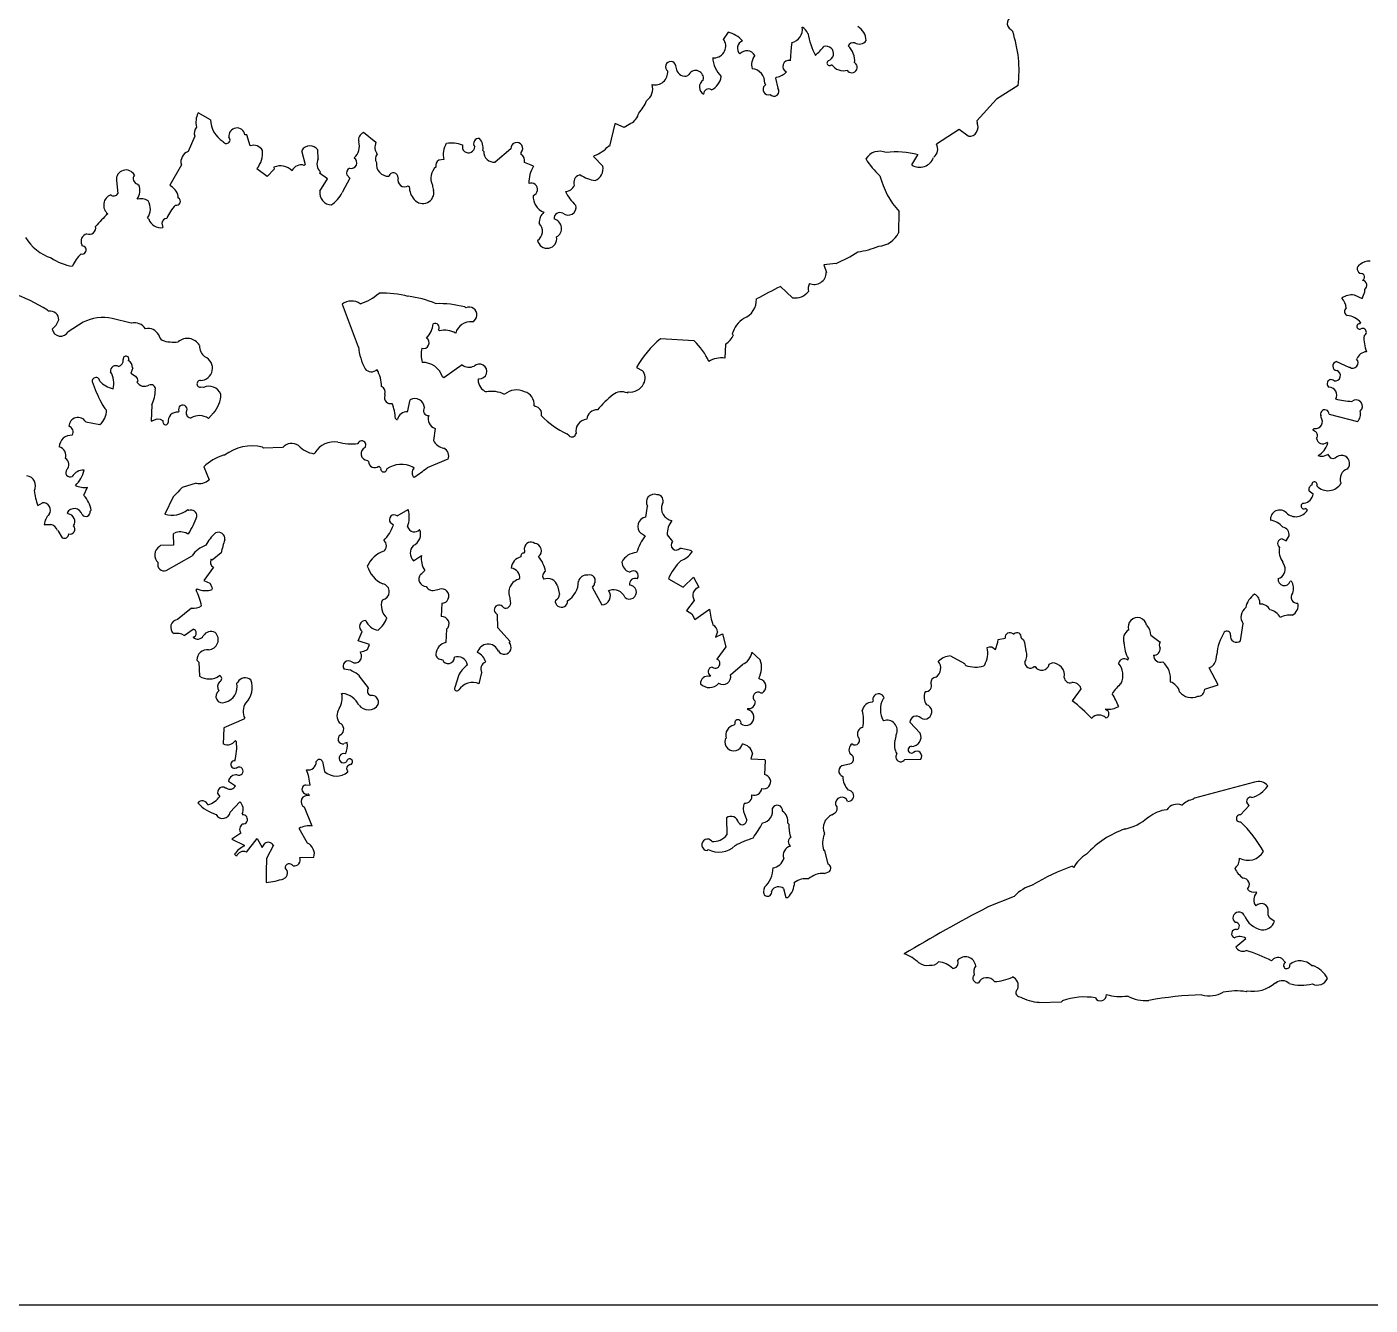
# Model space of a CAD drawing. Header units: millimetres. Extents: x -533 to 177, y -363 to 363.
# Drawn here: x -351.4 to -239.7, y -362.5 to -256.2 of the extents above; entities that cross this region are included whole.
import ezdxf

# ---------------------------------------------------------------- set-up
doc = ezdxf.new("R2010")
doc.units = ezdxf.units.MM

msp = doc.modelspace()

# ---------------------------------------------------------------- linework, layer by layer
at = {"color": 7, "linetype": 'Continuous', "lineweight": 25}
for p, q in [((-293.12, -256.67), (-293.52, -257.27)), ((-269.62, -256.45), (-269.54, -256.53)), ((-269.54, -256.53), (-269.45, -256.61)), ((-293.52, -257.27), (-293.43, -257.35)), ((-287.86, -257.91), (-287.89, -258.28)), ((-287.82, -257.53), (-287.86, -257.91)), ((-287.92, -258.66), (-287.95, -259.04)), ((-287.89, -258.28), (-287.92, -258.66)), ((-297.38, -259.79), (-297.47, -259.46)), ((-283.16, -259.91), (-283.16, -259.83)), ((-296.37, -260.19), (-296.45, -260.27)), ((-289.99, -261.02), (-290.07, -260.93)), ((-290.07, -261.1), (-289.99, -261.02)), ((-289.08, -260.41), (-289.17, -260.49)), ((-289.17, -260.49), (-288.98, -261.32)), ((-269, -261.11), (-270.8, -262.25)), ((-270.8, -262.25), (-272.43, -264.05)), ((-336.15, -263.95), (-337.17, -263.39)), ((-302.53, -264.28), (-302.98, -266.14)), ((-302.44, -264.28), (-302.53, -264.28)), ((-301.76, -264.6), (-302.44, -264.28)), ((-301.19, -264.25), (-301.76, -264.6)), ((-272.43, -264.05), (-272.42, -264.22)), ((-337.45, -265.32), (-338, -266.59)), ((-333.11, -265.2), (-333.27, -265.21)), ((-332.83, -266.11), (-333.11, -265.2)), ((-322.39, -265.83), (-323.41, -265.02)), ((-273.91, -264.76), (-275.8, -265.98)), ((-273.15, -265.32), (-273.91, -264.76)), ((-328.56, -266.5), (-328.27, -267.66)), ((-327.2, -267.21), (-327.22, -266.46)), ((-313.42, -266.59), (-313.5, -266.51)), ((-311.17, -266.36), (-312.47, -267.48)), ((-310.32, -266.84), (-310.32, -266.67)), ((-302.98, -266.14), (-303.06, -266.14)), ((-338.56, -267.69), (-339.52, -269.39)), ((-330.86, -267.9), (-330.85, -268.07)), ((-328.27, -267.66), (-328.35, -267.75)), ((-316.74, -267.26), (-317.16, -267.3)), ((-309.47, -267.72), (-310.05, -267.5)), ((-309.29, -267.81), (-309.47, -267.72)), ((-304.21, -266.92), (-304.29, -267.01)), ((-304.29, -267.01), (-303.52, -267.82)), ((-277.85, -267.71), (-277.33, -266.87)), ((-343.96, -269.01), (-343.84, -270.09)), ((-331.42, -268.67), (-332.28, -268.02)), ((-330.85, -268.07), (-331.42, -268.67)), ((-327.08, -268.38), (-327, -268.3)), ((-326.4, -268.87), (-327.08, -268.38)), ((-327.04, -269.89), (-326.4, -268.87)), ((-324.56, -268.82), (-325.2, -270)), ((-324.79, -268.56), (-324.56, -268.82)), ((-305.42, -268.54), (-305.5, -268.55)), ((-342.11, -269.38), (-342.19, -269.3)), ((-339.52, -269.39), (-339.43, -269.47)), ((-319.61, -269.52), (-319.69, -269.44)), ((-341.28, -272.2), (-341.36, -272.12)), ((-278.91, -271.59), (-278.95, -273.34)), ((-340.19, -272.54), (-340.09, -272.92)), ((-346.82, -274.36), (-346.82, -274.44)), ((-284.15, -275.91), (-285.15, -276.02)), ((-285.15, -276.02), (-284.94, -276.64)), ((-287.75, -278.77), (-288.75, -277.81)), ((-241.07, -278.52), (-240.42, -278.81)), ((-240.42, -278.81), (-240.2, -278.26)), ((-240.2, -278.26), (-240.19, -278.06)), ((-349.6, -279.87), (-349.68, -279.79)), ((-325.2, -279.29), (-323.85, -282.84)), ((-314.9, -279.59), (-314.99, -279.51)), ((-346.73, -280.79), (-347.96, -281.58)), ((-342.72, -280.85), (-344.31, -280.48)), ((-240.61, -280.91), (-240.53, -280.82)), ((-317.19, -281.41), (-317.11, -281.49)), ((-295.93, -282.33), (-298.74, -282.17)), ((-292.77, -281.75), (-292.68, -281.83)), ((-293.33, -282.6), (-293.38, -283.77)), ((-342.6, -284.57), (-342.77, -285.03)), ((-315.23, -284.33), (-316.75, -285.41)), ((-300.72, -284.56), (-300.25, -284.8)), ((-242.53, -284.06), (-241.51, -284.53)), ((-241.51, -284.53), (-241.43, -284.53)), ((-342.77, -285.03), (-342.36, -285.26)), ((-342.36, -285.26), (-342.23, -285.46)), ((-342.17, -285.68), (-342.25, -285.77)), ((-342.23, -285.46), (-342.17, -285.68)), ((-316.75, -285.41), (-316.84, -285.33)), ((-313.9, -285.58), (-313.82, -285.5)), ((-336.72, -286.21), (-336.97, -286.19)), ((-321.65, -286.8), (-321.64, -286.88)), ((-301.42, -286.58), (-301.5, -286.67)), ((-341.02, -287.66), (-341.07, -289)), ((-319.77, -288.25), (-319.54, -287.24)), ((-309.16, -287.8), (-309.25, -287.71)), ((-346.51, -289.06), (-345.33, -289.28)), ((-341.07, -289), (-340.57, -288.82)), ((-340.57, -288.82), (-340.31, -288.85)), ((-340.31, -288.85), (-340.07, -288.97)), ((-338.83, -288.27), (-338.75, -288.18)), ((-336.31, -288.79), (-335.9, -288.33)), ((-320.76, -288.78), (-320.67, -288.86)), ((-320.67, -288.86), (-320.59, -288.86)), ((-243.83, -288.69), (-243.83, -288.61)), ((-243.16, -288.42), (-240.81, -289.03)), ((-317.47, -289.61), (-317.61, -290.62)), ((-306.33, -290.22), (-306.51, -290.07)), ((-244.47, -289.71), (-244.39, -289.63)), ((-244.46, -289.8), (-244.47, -289.71)), ((-331.73, -291.25), (-331.81, -291.17)), ((-330.14, -291.21), (-331.73, -291.25)), ((-243.26, -290.85), (-243.35, -290.77)), ((-334.97, -291.84), (-335.06, -291.85)), ((-327.45, -291.64), (-327.53, -291.73)), ((-323, -292.35), (-323.09, -292.27)), ((-316.4, -292.17), (-318.14, -292.89)), ((-243.86, -291.94), (-244.07, -291.88)), ((-243.64, -291.95), (-243.86, -291.94)), ((-243.24, -291.77), (-243.64, -291.95)), ((-243.02, -292.08), (-243.24, -291.77)), ((-242.84, -292.13), (-243.02, -292.08)), ((-242.65, -292.09), (-242.84, -292.13)), ((-336.7, -292.81), (-336.26, -293.89)), ((-322.07, -292.83), (-322.15, -292.75)), ((-321.98, -292.91), (-322.07, -292.83)), ((-319.22, -292.92), (-319.31, -292.84)), ((-346.67, -295.17), (-346.36, -294.5)), ((-338.68, -294.73), (-338.86, -294.92)), ((-338.5, -294.53), (-338.68, -294.73)), ((-337.33, -294.17), (-338.5, -294.53)), ((-350.5, -296.03), (-350.1, -295.8)), ((-339.23, -295.31), (-339.94, -296.75)), ((-338.86, -294.92), (-339.23, -295.31)), ((-244.49, -295.07), (-244.81, -294.83)), ((-347.97, -296.71), (-348.05, -296.63)), ((-346.14, -296.5), (-346.05, -296.41)), ((-338.03, -296.36), (-337.94, -296.44)), ((-320.62, -296.89), (-319.71, -296.36)), ((-299.96, -296.99), (-299.82, -296.07)), ((-245.04, -296.33), (-245.12, -296.25)), ((-244.95, -296.42), (-245.04, -296.33)), ((-349.95, -297.6), (-349.42, -297.59)), ((-348.84, -298.1), (-348.46, -298.7)), ((-320.93, -297.65), (-321.17, -297.45)), ((-339.15, -298.31), (-339.23, -298.4)), ((-339.23, -298.4), (-339.2, -299.32)), ((-337.97, -298.37), (-338.06, -298.37)), ((-300.02, -298.56), (-300.34, -298.36)), ((-298.17, -298.45), (-297.73, -299.02)), ((-247.05, -298.8), (-246.72, -298.97)), ((-246.72, -298.97), (-246.48, -298.55)), ((-340.29, -299.35), (-340.37, -299.43)), ((-339.2, -299.32), (-340.29, -299.35)), ((-339.81, -301.43), (-337.67, -300.2)), ((-335.25, -299.96), (-335.99, -300.57)), ((-319.26, -300.61), (-318.61, -300.18)), ((-310.06, -299.97), (-310.02, -299.86)), ((-310.02, -299.86), (-310.04, -299.53)), ((-296.12, -299.82), (-296.12, -299.9)), ((-335.89, -301.15), (-336.7, -302.26)), ((-335.99, -300.57), (-336.08, -300.49)), ((-246.87, -301.04), (-247.01, -300.74)), ((-336.7, -302.26), (-336.2, -302.48)), ((-336.2, -302.48), (-336.05, -302.72)), ((-304.24, -302.55), (-304.24, -302.63)), ((-301.26, -301.55), (-301.34, -301.55)), ((-298.07, -302.13), (-296.85, -302.81)), ((-296.85, -302.81), (-295.98, -301.99)), ((-295.98, -301.99), (-295.54, -302.81)), ((-246.3, -302.31), (-246.38, -302.31)), ((-337.26, -302.95), (-337.34, -303.03)), ((-336.05, -302.72), (-336.01, -302.99)), ((-317.39, -303.03), (-317.11, -302.98)), ((-307.29, -302.69), (-307.14, -303.41)), ((-304.24, -302.63), (-304.4, -302.8)), ((-304.4, -302.8), (-303.61, -304.29)), ((-303.06, -303.1), (-302.97, -303.1)), ((-337.72, -304.55), (-338.87, -305.5)), ((-316.91, -304.15), (-316.96, -305.24)), ((-311.21, -303.99), (-311.23, -303.74)), ((-295.93, -303.91), (-296.57, -304.76)), ((-296.57, -304.76), (-296.12, -305.03)), ((-295.88, -305.5), (-294.65, -304.63)), ((-312.28, -305.11), (-312.37, -305.03)), ((-312.25, -306.19), (-312.28, -305.11)), ((-296.12, -305.03), (-295.88, -305.5)), ((-250.51, -307.27), (-250.3, -305.84)), ((-338.33, -306.82), (-337.59, -306.3)), ((-323.85, -307.26), (-323.54, -306.5)), ((-316.52, -306.31), (-316.57, -307.4)), ((-311.22, -307.34), (-312.25, -306.19)), ((-294, -306.52), (-294.17, -306.96)), ((-294.17, -306.96), (-293.59, -306.69)), ((-293.59, -306.69), (-293.31, -307.77)), ((-269.43, -306.7), (-269.34, -306.7)), ((-268.75, -307.02), (-268.57, -307.18)), ((-257.97, -306.81), (-257.2, -307.37)), ((-322.92, -307.57), (-323.85, -307.26)), ((-323.66, -308.18), (-323.4, -308.14)), ((-323.4, -308.14), (-323.09, -308)), ((-323.09, -308), (-322.92, -307.57)), ((-311.3, -307.42), (-311.22, -307.34)), ((-293.31, -307.77), (-294.04, -308.79)), ((-271.57, -307.84), (-271.39, -307.76)), ((-271.39, -307.76), (-271.2, -307.76)), ((-271.2, -307.76), (-270.9, -307.99)), ((-270.9, -307.99), (-270.7, -307.37)), ((-270.7, -307.37), (-270.67, -307.15)), ((-270.67, -307.15), (-270.08, -307.05)), ((-268.57, -307.18), (-268.49, -307.41)), ((-268.49, -307.41), (-268.37, -308.1)), ((-337.27, -308.88), (-337.1, -309.05)), ((-337.1, -309.05), (-337.06, -310.21)), ((-323.65, -308.26), (-323.66, -308.18)), ((-292.91, -310.1), (-291.93, -309.24)), ((-291.13, -308.21), (-290.44, -308.86)), ((-274.64, -308.51), (-273.46, -309.15)), ((-273.46, -309.15), (-273.37, -309.32)), ((-271.86, -309.36), (-271.78, -309.27)), ((-266.43, -309.21), (-266.18, -309.11)), ((-259.92, -308.87), (-259.84, -308.78)), ((-252.55, -308.81), (-252.49, -308.41)), ((-322.99, -311.17), (-323.77, -310.19)), ((-315.51, -310.18), (-315.83, -311.15)), ((-313.8, -310.84), (-313.57, -309.91)), ((-294.59, -310.14), (-294.67, -310.23)), ((-290.57, -310.37), (-290.48, -310.45)), ((-267.68, -309.41), (-267.6, -309.41)), ((-252.37, -310.92), (-253.13, -309.52)), ((-333.95, -310.8), (-333.87, -310.71)), ((-263.78, -311.23), (-264.51, -312.25)), ((-253.5, -311.28), (-252.37, -310.92)), ((-325.23, -311.65), (-325.15, -311.65)), ((-290.28, -311.62), (-290.36, -311.62)), ((-281.15, -312.37), (-281.06, -312.28)), ((-280.15, -312.01), (-280.23, -312.09)), ((-333.29, -313.71), (-333.37, -313.79)), ((-291.5, -312.9), (-291.5, -312.99)), ((-261.73, -313.01), (-261.73, -312.93)), ((-335.02, -314.51), (-335.07, -315.85)), ((-333.37, -313.79), (-335.02, -314.51)), ((-292.55, -314.19), (-292.63, -314.27)), ((-277.15, -314.94), (-278.01, -314.04)), ((-334.08, -315.57), (-333.99, -315.65)), ((-324.79, -315.73), (-325.04, -315.82)), ((-293.27, -315.38), (-293.35, -315.46)), ((-291.09, -316.61), (-291.22, -317.08)), ((-291.22, -317.08), (-290.05, -317.13)), ((-334.01, -317.83), (-333.93, -317.82)), ((-326.84, -317.3), (-326.65, -318.13)), ((-290.04, -317.21), (-290.1, -318.38)), ((-290.05, -317.13), (-290.04, -317.21)), ((-283.51, -317.62), (-283.16, -317.52)), ((-278.42, -317.15), (-277.09, -317.11)), ((-334.65, -318.93), (-334.06, -319.33)), ((-328.24, -319.25), (-327.86, -319.26)), ((-249.35, -319.03), (-254.34, -320.34)), ((-334.8, -319.52), (-334.89, -319.52)), ((-327.93, -320.08), (-328.02, -320)), ((-327.93, -320.17), (-327.93, -320.08)), ((-254.34, -320.34), (-254.42, -320.42)), ((-334.5, -321.52), (-333.69, -320.66)), ((-327.69, -322.67), (-328.32, -321.1)), ((-250.53, -321.74), (-249.8, -320.97)), ((-249.8, -320.97), (-250, -320.71)), ((-333.49, -321.66), (-333.49, -321.74)), ((-293.26, -321.98), (-293.22, -323.4)), ((-291.76, -321.69), (-291.56, -322.17)), ((-288.15, -322.43), (-288.06, -322.51)), ((-284.49, -321.74), (-284.28, -321.61)), ((-258.14, -321.95), (-258.22, -321.95)), ((-333.62, -323.25), (-334.35, -323.77)), ((-334.35, -323.77), (-333.34, -324.25)), ((-333.15, -324.83), (-332.26, -323.71)), ((-332.26, -323.71), (-331.83, -324.46)), ((-328.07, -324.1), (-328.78, -322.87)), ((-287.95, -323.51), (-287.86, -323.59)), ((-285.11, -323.35), (-285.11, -323.27)), ((-333.34, -324.25), (-333.34, -324.33)), ((-331.83, -324.46), (-331.62, -324.11)), ((-330.91, -324.26), (-331.47, -325.37)), ((-294.86, -324.7), (-294.78, -324.62)), ((-285.07, -324.69), (-285.16, -324.69)), ((-284.79, -325.85), (-285.07, -324.69)), ((-334.15, -325.02), (-334.07, -325.1)), ((-334.07, -325.1), (-333.98, -325.18)), ((-331.47, -325.37), (-331.52, -326.45)), ((-328.71, -325.29), (-327.54, -325.26)), ((-264.38, -326.13), (-264.5, -326.02)), ((-331.52, -326.45), (-331.5, -327.37)), ((-285.11, -326.61), (-284.69, -326.45)), ((-290.09, -327.75), (-290.17, -328.07)), ((-288.5, -327.87), (-288.31, -328.62)), ((-249.19, -328.22), (-249.19, -328.14)), ((-288.31, -328.62), (-288.23, -328.62)), ((-288.23, -328.62), (-288.15, -328.62)), ((-269.33, -328.52), (-271.57, -329.42)), ((-248.22, -330.05), (-248.22, -329.79)), ((-248.12, -330.3), (-248.22, -330.05)), ((-247.7, -330.61), (-248.12, -330.3)), ((-250.91, -332.7), (-250.09, -332.01)), ((-246.77, -334.01), (-247.09, -333.67)), ((-244.51, -334.29), (-244.59, -334.29)), ((-247.65, -335.71), (-247.56, -335.71)), ((-250.05, -336.44), (-249.97, -336.36)), ((-267.25, -337.33), (-265.41, -337.28)), ((-265.41, -337.28), (-265.33, -337.19)), ((-183.25, -362.5), (-527.75, -362.5))]:
    msp.add_line(p, q, dxfattribs=at)
for centre, radius, start, end in [((-269.32, -255.94), 0.591, 97.8142, 239.3114), ((-293.67, -258.93), 2.33, 41.4208, 76.2257), ((-288.05, -256.43), 1.12, 281.5282, 9.0901), ((-287.54, -257.23), 1.15, 23.6376, 58.4641), ((-280.18, -255.6), 6.41, 190.4845, 207.8812), ((-282.95, -257.37), 1.31, 0.3398, 62.2714), ((-279.29, -259.88), 10.36, 353.1839, 18.4097), ((-294.28, -257.83), 0.972, 262.9079, 29.7799), ((-291.66, -258.01), 0.675, 112.8084, 224.3174), ((-299.38, -244.62), 19.45, 314.0562, 317.053), ((-284.96, -258.45), 0.609, 287.4404, 107.5776), ((-282.68, -258.06), 0.517, 79.997, 152.2727), ((-284.33, -259.08), 1.74, 355.3457, 46.6569), ((-282.21, -256.98), 0.683, 236.5172, 326.2346), ((-292.13, -258.71), 2.26, 182.0143, 226.7767), ((-291.56, -258.97), 0.762, 27.8746, 140.0574), ((-289.91, -259.38), 1.25, 141.9951, 195.1404), ((-288.08, -259.51), 0.49, 74.2051, 248.9489), ((-284.68, -259.23), 0.215, 114.383, 322.4595), ((-299.19, -259.99), 1.06, 256.491, 4.8173), ((-297.89, -259.54), 0.43, 10.1664, 236.9677), ((-296.73, -259.66), 0.671, 190.7391, 294.581), ((-295.81, -260.5), 0.643, 346.3295, 150.3964), ((-291.22, -260.85), 1.15, 355.978, 84.4609), ((-289.33, -258.95), 1.48, 279.6843, 316.5692), ((-283.53, -258.69), 1.19, 214.1318, 287.8814), ((-282.83, -259.6), 0.448, 223.2564, 57.4954), ((-300.57, -261.39), 1.19, 304.14, 17.8741), ((-294.82, -261.23), 0.679, 122.0697, 241.0553), ((-295.21, -260.1), 1.55, 297.7936, 350.1882), ((-289.78, -261.43), 0.437, 130.9209, 290.3123), ((-302.39, -261.52), 2.63, 314.6293, 341.1117), ((-294.74, -261.8), 0.411, 52.7401, 183.5094), ((-289.3, -261.58), 0.418, 218.5872, 38.2774), ((-335.48, -264.18), 1.87, 154.9962, 191.8642), ((-301.79, -263.12), 1.28, 298.1344, 347.6716), ((-336.62, -265.09), 0.862, 142.4751, 195.5956), ((-333.92, -263.86), 2.23, 182.2182, 238.1258), ((-273.09, -264.57), 0.756, 265.9273, 27.8069), ((-334.82, -265.62), 0.306, 205.7976, 44.7072), ((-333.94, -265.31), 0.674, 8.9741, 188.3952), ((-323.21, -265.61), 0.623, 108.8347, 196.1736), ((-313.84, -265.93), 0.425, 81.3563, 217.7539), ((-314.64, -266.29), 1.16, 349.0229, 42.1689), ((-337.69, -267.44), 0.904, 110.1859, 196.3386), ((-332.56, -266.92), 0.849, 29.1348, 108.7511), ((-333.86, -266.71), 2.05, 320.4199, 5.8324), ((-327.87, -266.95), 0.819, 36.7841, 146.3385), ((-325.08, -266.15), 1.32, 312.206, 16.215), ((-321.39, -266.22), 1.08, 158.4365, 214.2182), ((-321.92, -267.2), 0.518, 133.8463, 215.0158), ((-314.85, -266.88), 1.94, 150.3817, 191.4978), ((-316.12, -268.67), 2.78, 70.4031, 98.4696), ((-314.69, -266.19), 0.514, 163.9707, 0.2249), ((-312.56, -266.62), 0.863, 177.6664, 275.4545), ((-310.67, -266.33), 0.492, 315.8578, 183.6622), ((-310.62, -267.35), 0.595, 345.2427, 58.9845), ((-305.3, -264.09), 3.04, 291.0553, 317.5349), ((-280.51, -267.95), 1.38, 66.8102, 146.6536), ((-279.11, -273.38), 6.76, 74.6789, 97.2451), ((-276.52, -266.4), 0.836, 306.7492, 30.385), ((-330.31, -269.11), 1.33, 43.6411, 114.424), ((-328.63, -268.47), 0.768, 69.1751, 159.1851), ((-326.32, -267.61), 0.966, 155.6144, 224.9994), ((-324.44, -267.53), 0.471, 252.2485, 57.7341), ((-321.36, -267.65), 0.993, 171.2362, 273.0937), ((-316.56, -268.81), 1.26, 131.3205, 206.7484), ((-316.91, -267.74), 0.503, 120.3294, 194.8376), ((-307.11, -269.16), 2.56, 148.3327, 182.0122), ((-304.6, -268), 1.1, 294.1669, 9.4675), ((-276.51, -264.17), 5.97, 210.3398, 228.0943), ((-277.19, -266.67), 1.23, 237.7641, 340.6581), ((-343.17, -268.92), 0.794, 27.6388, 186.5317), ((-342.08, -268.83), 0.477, 143.6937, 256.2992), ((-324.39, -268.38), 0.443, 116.5644, 204.5496), ((-320.93, -268.75), 0.387, 353.447, 164.6158), ((-320, -268.95), 0.572, 163.4504, 302.3489), ((-305.28, -269.17), 0.661, 110.0017, 199.996), ((-303.54, -265.4), 3.66, 239.1376, 260.3788), ((-273.85, -266.97), 6.84, 193.8985, 222.3531), ((-344.09, -271.05), 0.924, 111.6382, 230.276), ((-344.18, -269.88), 0.399, 231.9516, 327.4285), ((-343.14, -269.85), 1.14, 322.204, 24.6569), ((-340.01, -270.52), 1.2, 2.7608, 60.8707), ((-326.06, -270.04), 0.995, 171.3004, 268.1378), ((-327.61, -268.81), 2.69, 304.3951, 333.7055), ((-318.02, -269.51), 1.59, 180.0656, 222.153), ((-318.49, -270), 0.918, 219.059, 11.306), ((-316.77, -269.4), 0.916, 178.954, 207.6868), ((-309.48, -269.74), 0.529, 289.8634, 110.1297), ((-306.64, -269.12), 0.794, 270.5567, 339.9419), ((-303.21, -268.23), 3.82, 206.2448, 227.9522), ((-341.96, -271.78), 1.26, 59.4596, 103.0507), ((-342.43, -271.37), 1.3, 325.1032, 31.2872), ((-336.3, -273.64), 3.78, 136.8007, 156.9335), ((-338.96, -270.74), 0.319, 252.7534, 63.9707), ((-307.96, -270.37), 1.35, 174.5236, 249.5294), ((-306.41, -271.22), 0.663, 228.7802, 13.5677), ((-310.01, -306.12), 48.81, 135.2538, 136.9753), ((-340.28, -271.89), 1.04, 197.0712, 280.5796), ((-339.73, -272.62), 0.464, 94.9531, 170.1229), ((-307.5, -272.58), 1.33, 134.7322, 179.5027), ((-307.08, -272.17), 0.502, 63.2662, 183.8153), ((-307.78, -272.99), 0.818, 300.1534, 75.6497), ((-346.25, -274.05), 0.647, 105.7666, 208.4609), ((-346.2, -272.95), 0.525, 244.251, 14.6232), ((-309.47, -273.23), 0.926, 304.2861, 45.4115), ((-280.75, -272.48), 2, 274.6558, 334.5155), ((-348.12, -271.65), 3.99, 211.5117, 251.5482), ((-346.81, -274.78), 0.34, 256.7458, 92.1307), ((-308.16, -273.83), 0.804, 191.37, 9.6912), ((-283.54, -266.93), 8.1, 278.5571, 291.3478), ((-346.83, -271.57), 4.63, 236.4537, 260.2708), ((-345.37, -276.95), 2.38, 129.4336, 159.9443), ((-289.89, -262.98), 14.15, 293.9612, 302.2929), ((-239.72, -277.18), 1.48, 91.1452, 125.3831), ((-285.96, -276.63), 1.01, 246.6866, 359.2885), ((-240.43, -276.34), 0.39, 111.93, 263.8686), ((-240.52, -277.03), 0.312, 298.1208, 81.2666), ((-270.65, -315.24), 41.57, 115.7973, 118.9168), ((-285.37, -277.99), 1.08, 156.2491, 192.6129), ((-240.44, -277.72), 0.419, 307.295, 80.8861), ((-357.42, -292.08), 14.52, 57.8411, 70.847), ((-324.42, -280.27), 1.25, 54.6862, 128.4349), ((-325, -275.09), 4.36, 287.4297, 311.2113), ((-321.83, -286.85), 8.49, 75.4244, 91.9896), ((-320.49, -286.16), 7.57, 66.1155, 83.9982), ((-292.39, -278.94), 1.63, 291.0926, 3.2678), ((-287.57, -277.31), 1.46, 262.9104, 321.3257), ((-241.28, -279.85), 1.34, 81.0008, 127.197), ((-243.07, -279.69), 1.34, 3.6984, 43.0232), ((-349.47, -280.58), 0.725, 358.7206, 100.4226), ((-317.13, -287.73), 8.49, 75.4241, 91.9892), ((-314.63, -280.17), 0.637, 294.6367, 114.8795), ((-241.5, -279.89), 0.374, 129.2275, 245.8573), ((-241.74, -281.76), 1.53, 37.7476, 86.6224), ((-350.56, -279.85), 1.97, 309.654, 337.712), ((-348.59, -281.21), 0.729, 191.9849, 329.899), ((-345.06, -284.14), 3.74, 78.4465, 116.4866), ((-342.49, -282.01), 1.18, 35.6744, 101.0489), ((-341.33, -282.31), 1.01, 28.7447, 101.4902), ((-319.57, -280.73), 1.95, 315.4112, 354.5832), ((-317.46, -281.21), 0.333, 322.6734, 120.0551), ((-314.51, -282.03), 1.29, 83.651, 165.2831), ((-290.56, -282.41), 2.31, 122.5554, 163.2439), ((-240.63, -281.13), 0.225, 84.4358, 301.3124), ((-240.38, -281.61), 0.318, 294.5893, 114.9295), ((-339.66, -281.66), 0.801, 191.3556, 230.786), ((-339.22, -279.54), 2.9, 251.0038, 277.8693), ((-338.06, -283.29), 1.16, 30.5287, 131.026), ((-318.43, -282.5), 0.471, 252.2431, 57.739), ((-316.72, -283.39), 1.94, 60.3838, 101.5005), ((-292.92, -289.01), 8.99, 130.3628, 150.2518), ((-299.76, -286.33), 5.54, 24.2743, 46.2289), ((-294.04, -281.34), 1.45, 299.5549, 340.3032), ((-237.48, -282.16), 2.78, 174.6505, 202.7252), ((-343.16, -283.83), 0.231, 327.4096, 193.0922), ((-335.86, -282.73), 1.2, 178.9267, 231.9859), ((-318.46, -282.21), 5.42, 186.6922, 206.9413), ((-316.55, -283.48), 2.09, 165.304, 197.8173), ((-239.98, -284.17), 0.939, 93.6508, 159.4531), ((-344.03, -284.82), 0.418, 54.6958, 191.1365), ((-343.95, -283.93), 0.57, 286.9277, 5.1204), ((-343.33, -284.58), 0.721, 0.3812, 59.9467), ((-336.99, -284.61), 1.02, 270.6995, 67.2099), ((-322.76, -284.19), 0.712, 221.7912, 311.8013), ((-318.54, -285.92), 1.8, 19.1558, 90.2284), ((-314.64, -283.5), 1.02, 234.6828, 294.1657), ((-313.79, -284.88), 0.62, 267.117, 133.8598), ((-293.65, -285.77), 2.02, 82.4658, 121.8938), ((-242.48, -284.43), 0.378, 97.9006, 265.2239), ((-241.2, -284.15), 0.449, 238.4986, 42.2531), ((-345.66, -285.7), 0.315, 2.2492, 182.6882), ((-335.58, -282.24), 10.95, 198.4738, 208.3), ((-343.72, -284.15), 2.23, 223.3538, 256.5556), ((-345.94, -285.84), 1.77, 343.8501, 32.0996), ((-341.62, -285.36), 0.753, 213.1626, 298.3373), ((-336.98, -285.91), 0.281, 90.3392, 273.0996), ((-324.89, -286.17), 2.97, 0.5862, 29.0185), ((-312.83, -285.57), 1.07, 181.0048, 249.5005), ((-300.92, -285.42), 0.914, 327.8744, 42.8245), ((-242.98, -285.9), 0.345, 45.6546, 238.8762), ((-242.65, -285.22), 0.437, 258.2044, 71.5151), ((-341.08, -286.34), 0.362, 350.1688, 119.4988), ((-343.74, -286.35), 3.02, 334.2027, 359.0538), ((-336.27, -287.2), 1.09, 24.1858, 114.1732), ((-337.51, -286.79), 2.23, 316.1765, 0.9062), ((-322.11, -286.6), 0.505, 337.1184, 67.1171), ((-321.17, -287.05), 0.503, 160.6331, 284.8566), ((-312.77, -288.94), 2.41, 63.6588, 100.5345), ((-310.7, -287.95), 1.54, 64.1569, 130.3883), ((-310.31, -287.6), 1.07, 353.6042, 74.9832), ((-296.31, -294.59), 10.06, 129.3703, 139.595), ((-301.97, -287.75), 1.18, 66.4567, 127.8097), ((-301.26, -285.33), 1.26, 263.0762, 333.0008), ((-243.15, -286.83), 0.633, 328.8974, 90.2142), ((-343.7, -286.87), 1.63, 200.244, 228.6319), ((-338.44, -288.03), 0.353, 320.3203, 206.5389), ((-324.92, -289.08), 4.17, 4.0544, 21.6868), ((-319.15, -287.93), 0.795, 3.8264, 119.809), ((-318.03, -288.13), 0.411, 142.737, 273.5138), ((-309.21, -288.39), 0.594, 345.6906, 84.8193), ((-241.06, -281.71), 5.66, 254.0341, 267.8418), ((-240.92, -287.78), 0.535, 310.4013, 130.0439), ((-347.15, -289.47), 0.763, 31.6884, 177.9177), ((-346.28, -288.12), 1.5, 309.2238, 0.7714), ((-339.87, -289.08), 0.227, 152.6366, 346.8753), ((-338.92, -289), 0.735, 83.0649, 190.0571), ((-337.74, -288.31), 0.43, 171.9583, 270.7667), ((-337.06, -289.88), 1.33, 55.7201, 120.6714), ((-319.85, -288.99), 0.747, 83.4604, 169.6475), ((-317.2, -288.81), 0.846, 161.3388, 251.3302), ((-303.6, -283.77), 6.94, 223.4194, 245.2299), ((-304.78, -289.84), 0.995, 94.9851, 191.8211), ((-304.02, -288.92), 0.85, 86.5407, 175.1578), ((-244.31, -289.04), 0.593, 262.2889, 35.8901), ((-243.52, -288.42), 0.357, 0.3326, 210.8564), ((-241.39, -288.42), 0.848, 313.8909, 15.8283), ((-347.7, -291.19), 1.01, 86.7899, 176.8036), ((-348.06, -289.91), 0.499, 327.3039, 72.689), ((-306.09, -289.97), 0.345, 225.9819, 347.524), ((-244.53, -290.21), 0.416, 323.0869, 81.1525), ((-348.94, -291.89), 0.793, 343.1229, 73.1304), ((-332.7, -294.77), 3.7, 76.1491, 127.8456), ((-329.4, -291.8), 0.943, 53.0403, 141.3967), ((-327.06, -289.23), 2.54, 225.6484, 259.2285), ((-325.86, -292.58), 1.85, 80.537, 149.5822), ((-324.41, -286.62), 4.28, 254.5374, 277.1627), ((-323.56, -290.99), 0.341, 322.8462, 160.7811), ((-323.06, -291.71), 0.565, 113.5518, 267.0653), ((-316.48, -290.01), 1.28, 208.2561, 257.5441), ((-317.03, -291.9), 0.692, 336.5337, 66.5528), ((-243.69, -290.38), 0.516, 188.9585, 310.5584), ((-245.04, -290.28), 1.87, 301.3064, 342.2059), ((-348.53, -292.63), 0.618, 318.3914, 55.1203), ((-333.82, -295.84), 4.18, 107.1822, 133.5625), ((-322.49, -292.36), 0.512, 179.2292, 310.7642), ((-242.13, -292.53), 0.68, 318.8178, 139.2855), ((-351.53, -294.39), 0.85, 332.1147, 81.0429), ((-347.8, -293.28), 0.367, 138.4034, 295.7858), ((-346.69, -294.19), 1.11, 87.7731, 148.4768), ((-349.23, -292.46), 2.66, 314.6381, 346.5529), ((-321.74, -292.98), 0.257, 163.9889, 0.2129), ((-320.27, -294.79), 2.18, 63.7776, 123.7508), ((-318.88, -293.29), 0.503, 133.1824, 229.9371), ((-330.79, -276.75), 20.51, 304.4088, 308.1021), ((-241.38, -293.81), 0.864, 105.7743, 204.2176), ((-346.65, -292.91), 1.61, 243.6654, 280.5308), ((-337.08, -292.95), 1.25, 257.9896, 311.1174), ((-244.45, -294.68), 0.39, 111.924, 203.1091), ((-244.37, -294.28), 0.225, 331.7957, 188.6934), ((-243.25, -293.54), 1.25, 222.8195, 329.8315), ((-344.62, -294.03), 6.21, 186.9591, 198.7826), ((-350.03, -296.39), 0.594, 322.2654, 97.2727), ((-348.51, -296.87), 2.5, 10.5248, 42.6332), ((-299.25, -295.74), 0.657, 68.1578, 210.4098), ((-299.01, -295.63), 0.502, 331.5747, 89.6456), ((-297.63, -296.26), 1.02, 157.3344, 261.5841), ((-245.26, -296.07), 0.231, 80.0478, 305.6907), ((-245.37, -294.96), 0.887, 279.6836, 353.4314), ((-348.48, -297.77), 1.48, 136.5703, 173.4256), ((-347.46, -296.95), 0.674, 14.5685, 151.8296), ((-348.05, -297.35), 0.638, 325.8505, 82.5079), ((-346.51, -296.55), 0.379, 217.9017, 7.9007), ((-339.35, -294.74), 2.09, 253.6145, 309.2387), ((-342.72, -295.12), 5.75, 325.6207, 341.7067), ((-337.75, -296.89), 0.489, 355.961, 113.4197), ((-320.87, -297.2), 0.398, 51.7311, 219.431), ((-321.73, -297.01), 2.12, 338.5358, 17.8541), ((-299.84, -297.76), 0.78, 99.2572, 229.4811), ((-247.26, -297.17), 0.771, 43.9375, 186.4408), ((-245.92, -295.81), 1.14, 226.0572, 327.9475), ((-349.58, -298.36), 0.78, 18.8075, 78.178), ((-347.82, -297.99), 0.409, 254.811, 44.3048), ((-323.93, -296.66), 3.15, 314.0376, 341.6998), ((-319.19, -297.62), 0.591, 196.5831, 318.4643), ((-319.7, -298.41), 1.03, 292.935, 22.9285), ((-296.48, -298.35), 1.69, 140.2918, 183.5198), ((-248.23, -298.83), 1.59, 39.942, 82.6688), ((-247.13, -298.46), 0.657, 351.8117, 79.1996), ((-348.28, -298.39), 0.357, 240.6333, 0.5209), ((-338.65, -299.43), 1.22, 60.593, 113.7282), ((-333.56, -300.84), 3.33, 130.4436, 153.0681), ((-335.47, -298.78), 0.533, 350.2419, 117.1314), ((-322.53, -302.91), 13.06, 161.9654, 166.9536), ((-322.08, -299.38), 0.569, 308.2989, 52.909), ((-309.51, -299.6), 0.535, 52.8983, 172.4173), ((-309.26, -299.79), 0.624, 309.456, 83.2855), ((-296, -301.46), 4.96, 144.1227, 162.1533), ((-297.43, -299.31), 0.414, 136.776, 316.3487), ((-247.05, -299.19), 0.389, 90.1091, 230.2832), ((-339.92, -300.15), 0.849, 121.877, 226.9924), ((-335.8, -301.48), 2.27, 108.662, 145.5328), ((-320.98, -302.04), 2.34, 108.6042, 155.0053), ((-318.63, -299.97), 0.906, 137.8012, 225.3187), ((-316.8, -300.42), 1.82, 172.315, 213.4283), ((-310.11, -301.3), 1.03, 102.228, 176.3415), ((-310.08, -300.23), 0.257, 86.7423, 194.0979), ((-310.97, -302.01), 2.73, 11.1255, 39.5847), ((-300.68, -301.36), 1.42, 91.5634, 153.4833), ((-297.33, -302.91), 3.32, 68.5644, 86.4831), ((-297.84, -298.6), 2.16, 292.3284, 322.8464), ((-245.7, -299.78), 1.62, 169.6706, 216.0718), ((-340, -300.93), 0.526, 162.5636, 290.5554), ((-335.69, -300.74), 0.458, 146.731, 244.4636), ((-320.86, -300.39), 2.34, 196.5898, 246.1453), ((-320.19, -299.73), 2.52, 307.2729, 317.9024), ((-311.24, -302.03), 0.804, 352.5797, 82.5925), ((-301.01, -300.67), 0.939, 183.6591, 249.4511), ((-301, -301.87), 0.418, 324.6912, 128.4357), ((-294.11, -303.7), 4.26, 133.1425, 158.306), ((-247.58, -301.34), 0.771, 284.1002, 22.4737), ((-321.96, -303.19), 0.683, 279.2904, 76.679), ((-318.2, -302.14), 0.617, 139.4001, 269.6125), ((-310.19, -303.25), 1.15, 102.4655, 205.1426), ((-308.09, -301.88), 0.444, 116.6144, 218.4248), ((-308.12, -302.98), 0.882, 19.6139, 110.6366), ((-307.37, -302.37), 1.81, 299.8966, 1.438), ((-304.86, -302.53), 0.725, 82.6907, 164.0673), ((-304.63, -302.26), 0.477, 323.6902, 106.8121), ((-300.83, -302.57), 0.489, 69.7035, 187.1619), ((-246.88, -302.17), 0.518, 170.6984, 344.3473), ((-247.19, -302.91), 1.08, 338.429, 34.2171), ((-342.91, -305.68), 6.17, 12.3907, 25.4375), ((-336.57, -301.43), 1.67, 245.5874, 289.9058), ((-317.64, -302.44), 0.644, 209.9726, 293.3792), ((-316.92, -303.55), 0.598, 270.8748, 108.5091), ((-307.63, -303.43), 0.49, 289.7858, 2.3383), ((-303.62, -303.56), 0.726, 270.668, 39.3213), ((-302.61, -304.01), 0.979, 21.5488, 111.5409), ((-301.32, -303.22), 0.581, 228.2786, 89.6067), ((-295.32, -303.51), 0.728, 107.3928, 213.6516), ((-248.34, -304.85), 1.78, 125.0567, 168.6757), ((-249.72, -304.11), 0.804, 352.6009, 63.6459), ((-245.83, -303.65), 0.493, 136.5603, 279.6893), ((-337.54, -303.41), 1.15, 261.0719, 304.6632), ((-320.61, -304.35), 1.33, 158.6968, 229.4831), ((-312.15, -304.69), 0.399, 26.9091, 237.4104), ((-311.61, -304.13), 0.424, 244.1489, 18.3862), ((-306.97, -303.98), 0.507, 169.6796, 3.9127), ((-289.02, -304.11), 5.66, 185.2714, 199.0886), ((-249.54, -305.28), 0.945, 124.9027, 216.9784), ((-248.86, -305.09), 0.879, 26.9078, 94.2868), ((-248.35, -305.94), 1.28, 28.1288, 77.6741), ((-246.66, -304.32), 0.935, 298.1297, 11.8662), ((-338.8, -306.14), 0.648, 95.6575, 235.5713), ((-323.23, -306.09), 0.514, 89.3214, 233.8312), ((-322.01, -305.08), 1.32, 202.0082, 261.5024), ((-323.71, -304.54), 2.38, 309.4317, 339.9474), ((-317, -306), 0.763, 30.7138, 87.2676), ((-316.91, -305.84), 0.609, 309.8166, 22.5996), ((-259.09, -306.11), 0.773, 9.6697, 198.5064), ((-246.43, -306.74), 1.61, 82.5865, 119.4595), ((-338.93, -307.8), 1.15, 58.4541, 102.0478), ((-337.66, -306.64), 0.345, 285.5913, 77.5317), ((-337.19, -306.6), 0.525, 224.1408, 330.4015), ((-336.09, -307.25), 0.756, 62.4524, 148.7404), ((-336.33, -307.18), 0.837, 272.5667, 45.7957), ((-294.62, -306.53), 0.623, 0.0877, 65.6535), ((-269.69, -306.99), 0.397, 47.7834, 188.4694), ((-269.09, -306.95), 0.352, 348.7342, 134.8989), ((-259.35, -307.14), 0.909, 120.7243, 200.3276), ((-259.3, -306.89), 1.34, 3.7097, 43.0109), ((-248.75, -308.62), 3.74, 146.5121, 176.7508), ((-251.65, -306.76), 0.296, 353.4285, 137.4243), ((-250.85, -306.87), 0.52, 170.886, 310.3115), ((-336.41, -308.87), 0.86, 81.9706, 180.7618), ((-316.31, -308.48), 1.11, 103.448, 174.5524), ((-313.06, -308.47), 0.925, 22.3951, 166.1779), ((-311.72, -307.81), 0.571, 211.9886, 43.1901), ((-273.58, -308.28), 2.05, 330.9914, 12.1164), ((-269.18, -308.5), 0.901, 325.044, 25.9529), ((-257.24, -307.34), 2.97, 182.1647, 209.026), ((-257.76, -307.9), 0.571, 270.1653, 2.958), ((-256.86, -307.61), 0.418, 144.6972, 218.4284), ((-324.67, -309.38), 0.449, 50.8731, 214.6158), ((-324.12, -308.55), 0.549, 240.8118, 32.3146), ((-316.93, -308.34), 0.489, 183.1899, 277.1601), ((-316.38, -308.64), 0.516, 201.0863, 0.963), ((-315.61, -309.46), 0.868, 12.6167, 107.2894), ((-313.77, -310.86), 1.87, 122.0763, 158.8824), ((-314.49, -309.4), 1.28, 15.4505, 64.9875), ((-313.14, -309.59), 0.541, 103.4492, 216.0656), ((-294.19, -309.16), 0.398, 231.749, 67.3645), ((-292.43, -308.02), 1.32, 292.0192, 351.495), ((-292.14, -309.48), 1.81, 330.4439, 19.9967), ((-276.35, -309.53), 0.915, 302.8803, 39.0012), ((-274.31, -310.58), 2.1, 99.1602, 129.2009), ((-268, -309.1), 0.45, 169.6117, 315.3921), ((-267.05, -309.1), 0.628, 209.3424, 350.0418), ((-266.16, -310.11), 1, 348.498, 91.3697), ((-260.2, -309.25), 0.477, 53.6905, 166.2986), ((-261.83, -310.13), 1.54, 334.1674, 40.3766), ((-257.16, -308.47), 0.589, 179.7226, 287.6477), ((-258.19, -310.44), 1.86, 352.3553, 49.3438), ((-253.41, -308.7), 0.867, 289.2338, 352.3368), ((-336.26, -308.92), 1.52, 238.1683, 304.9567), ((-335.47, -310.42), 0.264, 290.0042, 73.1219), ((-333.25, -311.07), 0.722, 50.6811, 149.9354), ((-325.1, -311.52), 1.89, 45.0395, 88.0468), ((-294.82, -310.8), 0.589, 75.4617, 183.4081), ((-294.42, -309.83), 0.357, 92.592, 242.4597), ((-293.54, -310.26), 0.644, 235.8094, 14.693), ((-275.83, -310.73), 0.43, 92.34, 191.1689), ((-272.55, -307.13), 2.33, 249.5165, 287.2463), ((-264.68, -310.26), 0.503, 185.4811, 284.8439), ((-335.14, -311.88), 0.55, 123.7899, 294.3867), ((-334.93, -311.09), 0.616, 137.3437, 213.0948), ((-335.23, -311.11), 1.31, 284.1482, 13.6959), ((-334.48, -311.16), 1.81, 314.5293, 20.7255), ((-322.7, -311.44), 0.397, 137.767, 250.3399), ((-315.66, -311.24), 0.199, 150.7748, 324.9793), ((-314.33, -312.13), 1.4, 67.6805, 146.6028), ((-294.67, -310.15), 1.01, 223.1984, 319.9236), ((-290.59, -311.07), 0.628, 299.3476, 80.0331), ((-275.6, -311.93), 1.22, 159.3954, 212.5275), ((-276.7, -311.01), 0.489, 265.9498, 23.4269), ((-264.45, -311.44), 0.703, 17.8342, 97.9121), ((-256.97, -314.51), 5.08, 133.2247, 145.9226), ((-256.68, -311.78), 1.13, 13.7968, 73.3017), ((-254.6, -310.78), 1.22, 216.2997, 295.7757), ((-254.07, -311.31), 0.571, 270.1707, 2.9524), ((-332.17, -313.14), 1.26, 146.4022, 206.7497), ((-326.81, -312.03), 1.62, 327.0542, 13.4461), ((-325.39, -313.42), 1.79, 26.8878, 82.4956), ((-323.01, -312.04), 0.967, 216.3585, 326.762), ((-322.74, -312.38), 0.574, 340.362, 99.0237), ((-291.43, -312.33), 0.582, 262.9785, 2.5218), ((-290.61, -311.96), 0.418, 54.853, 234.5185), ((-281.11, -313.24), 0.872, 92.3299, 168.1101), ((-280.61, -312.15), 0.477, 16.8105, 196.8201), ((-278.65, -312.97), 1.81, 151.0524, 212.0693), ((-276.78, -313.17), 0.605, 238.1108, 75.4635), ((-277.56, -328.45), 20.8, 45.0947, 51.1233), ((-270.02, -316.71), 10.18, 22.9648, 29.7023), ((-324.64, -313.48), 0.989, 144.7232, 219.6755), ((-291.64, -313.64), 0.672, 231.8438, 78.1453), ((-284.91, -313.85), 3.05, 348.0999, 15.023), ((-277.47, -314.06), 0.535, 45.3854, 177.7041), ((-262.28, -314.25), 0.808, 45.1537, 137.9695), ((-261.48, -311.21), 1.74, 261.8668, 298.7479), ((-261.8, -313.35), 0.345, 285.5897, 77.5312), ((-325.62, -314.62), 0.555, 304.4456, 66.9509), ((-292.44, -315.12), 0.868, 102.6172, 197.2874), ((-292.3, -314.1), 0.264, 343.116, 199.9878), ((-281.82, -315.02), 0.551, 101.1547, 203.8522), ((-279.88, -314.7), 0.824, 332.9383, 111.3868), ((-334.73, -315.13), 0.79, 244.695, 326.5038), ((-338.03, -316.14), 4.07, 344.2447, 6.8612), ((-325.14, -315.44), 0.398, 115.7509, 283.4404), ((-326.01, -316.02), 1.26, 329.4471, 13.0679), ((-292.64, -315.68), 0.741, 163.0545, 347.2899), ((-292.08, -316.86), 1.03, 14.0357, 80.9489), ((-282.48, -316.33), 0.589, 123.9281, 216.5677), ((-282.57, -315.54), 0.385, 231.1956, 50.7251), ((-277.7, -315.91), 1.59, 168.2765, 208.127), ((-280.09, -315.14), 0.942, 331.5653, 4.1061), ((-277.86, -315.26), 0.787, 269.7677, 23.9632), ((-325.07, -317.02), 0.385, 69.6332, 307.7411), ((-324.58, -317.33), 0.249, 291.5851, 177.8026), ((-283.11, -317.09), 0.433, 263.9982, 68.4151), ((-278.76, -316.91), 0.418, 144.6327, 324.7466), ((-277.87, -316.32), 0.281, 90.3476, 309.6518), ((-277.43, -316.87), 0.418, 324.6923, 128.4248), ((-334.14, -317.55), 0.305, 85.2084, 294.1665), ((-333.76, -318.11), 0.337, 241.8149, 121.3093), ((-328.03, -317.32), 0.689, 259.3255, 0.8841), ((-332.41, -319.66), 4.57, 5.0705, 21.3295), ((-327.09, -317.39), 0.264, 19.9878, 163.9911), ((-325.67, -317.1), 1.42, 226.4715, 311.672), ((-324.48, -317.91), 0.345, 91.2074, 225.5223), ((-283.45, -318.09), 0.471, 97.9065, 254.8285), ((-333.97, -319.11), 0.703, 85.2154, 165.2872), ((-328.14, -319.63), 0.392, 105.4926, 288.0613), ((-290.17, -318.98), 0.599, 256.2894, 82.6469), ((-281.95, -318.58), 1.62, 178.7104, 223.7222), ((-249, -319.87), 0.91, 35.8062, 113.1087), ((-336.73, -319.32), 1.62, 283.4462, 327.0531), ((-335.13, -319.86), 0.418, 54.7242, 234.6599), ((-334.51, -319.09), 0.517, 235.9167, 332.2597), ((-328.1, -320.64), 0.506, 70.4832, 243.7559), ((-291.72, -320.18), 0.591, 263.4281, 9.6949), ((-290.94, -319.49), 0.628, 251.6631, 353.3849), ((-283.67, -320.79), 0.518, 19.1923, 192.0005), ((-283.13, -320.16), 0.462, 264.4956, 88.2387), ((-253.94, -322.5), 2.13, 102.8704, 133.3803), ((-249.68, -320.61), 0.338, 71.7678, 197.6135), ((-250.16, -318.11), 2.26, 285.0248, 327.1176), ((-336.82, -321.07), 0.49, 19.7916, 140.7075), ((-334.59, -318.3), 3.58, 223.2499, 252.4898), ((-335.12, -321.41), 0.627, 209.1326, 350.253), ((-334.28, -321.29), 0.865, 334.9991, 47.0484), ((-290.56, -321.2), 1.3, 160.7933, 202.3311), ((-290.42, -321.41), 1.01, 280.5595, 11.4907), ((-289.03, -321.38), 0.44, 351.9801, 157.7423), ((-289.21, -322.31), 1.07, 353.6539, 54.71), ((-284.48, -321.22), 0.442, 296.496, 46.1085), ((-256.34, -324.14), 2.84, 96.2876, 129.335), ((-255.81, -321.87), 1.01, 66.353, 146.6307), ((-333.2, -322.94), 0.517, 120.8374, 217.2188), ((-333.44, -322.12), 0.379, 265.2194, 97.9026), ((-327.94, -324.39), 1.74, 81.8721, 118.7431), ((-292.89, -322.54), 0.668, 14.4747, 123.4072), ((-291.93, -322.19), 0.369, 210.3011, 2.1088), ((-300.97, -316.55), 12.22, 324.3345, 331.4046), ((-284.51, -322.62), 3.56, 178.1905, 194.4643), ((-284.04, -322.82), 1.16, 112.5971, 202.6035), ((-261.12, -318.64), 4.4, 283.0922, 311.1496), ((-250.57, -322.03), 0.296, 83.436, 279.69), ((-257.69, -329.86), 10.4, 29.2194, 46.411), ((-294.83, -324.23), 0.472, 38.2772, 266.7351), ((-294.34, -322.53), 1.42, 264.9495, 321.7695), ((-288.55, -331.69), 8.39, 107.2862, 118.3339), ((-287.67, -323.99), 0.443, 116.5447, 233.8979), ((-283.4, -324.08), 1.86, 156.828, 199.1409), ((-257.54, -330.36), 7.88, 109.1054, 137.2316), ((-332.36, -326.31), 2.21, 116.1895, 144.257), ((-333.39, -325.42), 0.637, 68.3606, 158.3629), ((-331.34, -324.51), 0.493, 30.3089, 125.7113), ((-328.48, -324.99), 0.978, 344.1564, 65.3631), ((-293.87, -322.92), 1.92, 241.7132, 314.0907), ((-287.76, -325.1), 0.773, 102.6005, 200.0069), ((-249.89, -324.05), 1.47, 240.8272, 330.3686), ((-329.58, -326.16), 0.357, 30.6657, 180.5367), ((-329.17, -325.48), 0.503, 258.2678, 22.4794), ((-289.53, -325.06), 1.09, 277.7366, 343.9619), ((-284.93, -326.18), 0.358, 312.1214, 67.6491), ((-258.78, -342.39), 17.35, 109.2687, 121.2257), ((-262.09, -327.24), 2.54, 118.9609, 154.1608), ((-251.62, -325.38), 1.02, 307.6508, 2.3401), ((-332.72, -318.52), 8.94, 277.8639, 287.4455), ((-330.24, -326.57), 0.514, 293.3972, 53.8457), ((-291.58, -326.13), 2.2, 312.6424, 359.7903), ((-286.68, -328.56), 1.51, 80.3588, 126.9531), ((-285.24, -328.37), 1.76, 85.5117, 132.3157), ((-249.02, -325.21), 2.21, 206.1782, 234.2643), ((-250.31, -327.53), 0.525, 312.9062, 90.182), ((-289.83, -328.16), 0.348, 166.3186, 14.6697), ((-288.92, -328.36), 0.644, 48.9047, 153.1425), ((-289.48, -327.28), 1.89, 315.0465, 358.0352), ((-266.88, -330.75), 3.31, 105.5592, 137.7015), ((-249.42, -327.52), 0.661, 216.262, 289.9929), ((-248.6, -328.8), 0.82, 135.5341, 218.7983), ((-248.8, -329.7), 0.586, 351.8469, 138.1406), ((-208.77, -449.87), 135.83, 117.5348, 120.8788), ((-250.66, -330.31), 0.488, 26.7706, 232.0983), ((-248.34, -329.31), 2.04, 202.4388, 257.8373), ((-250.92, -331.62), 0.345, 79.3097, 255.7344), ((-250.91, -330.99), 0.296, 280.0899, 99.2971), ((-248.71, -330.23), 1.08, 267.0075, 339.328), ((-250.6, -332.74), 0.89, 55.1095, 117.6317), ((-250.33, -332.44), 0.637, 204.7688, 294.7522), ((-279.7, -336.65), 3.57, 46.533, 70.0929), ((-274.48, -334.03), 0.488, 275.5919, 23.5228), ((-273.39, -334.42), 0.875, 8.0618, 138.19), ((-253.46, -344.37), 11.85, 62.2837, 73.3399), ((-247.4, -334.28), 0.68, 63.3028, 143.7948), ((-276.6, -333.14), 1.11, 234.7672, 282.047), ((-276.22, -333.48), 0.771, 259.0337, 320.9555), ((-275.81, -335.9), 1.95, 45.3974, 84.5975), ((-271.84, -334.82), 0.862, 142.4607, 195.5977), ((-246.68, -334.26), 0.264, 109.9961, 20.0016), ((-245.58, -335.29), 1.41, 45.4141, 127.3171), ((-245.27, -336.36), 2.22, 27.5566, 69.813), ((-272.37, -335.32), 0.397, 137.7848, 278.4608), ((-271.61, -336.06), 0.785, 36.5677, 153.7126), ((-271.11, -331.92), 3.68, 271.9951, 296.1839), ((-269.76, -335.93), 0.768, 339.1815, 69.1807), ((-249.46, -333.71), 2.7, 259.0367, 312.1581), ((-247.05, -336.35), 0.821, 45.5421, 128.7826), ((-245.45, -332.2), 3.7, 253.9998, 284.1404), ((-244.13, -335), 0.893, 242.2832, 337.7108), ((-268.84, -336.51), 0.363, 124.0165, 267.1663), ((-267.03, -333.53), 3.8, 241.3845, 266.6858), ((-263.47, -342.6), 5.72, 81.0406, 109.0176), ((-262.16, -336.71), 0.49, 210.0633, 3.5707), ((-260.49, -332.34), 4.5, 254.8125, 277.4264), ((-258.41, -334.02), 3.16, 241.5652, 274.7747), ((-253.02, -365.27), 28.57, 91.4165, 100.3362), ((-253.13, -334.32), 2.46, 256.0368, 297.9652), ((-250.86, -341.94), 5.56, 81.6016, 101.5206)]:
    msp.add_arc(centre, radius, start, end, dxfattribs=at)

doc.saveas('drawing.dxf')
